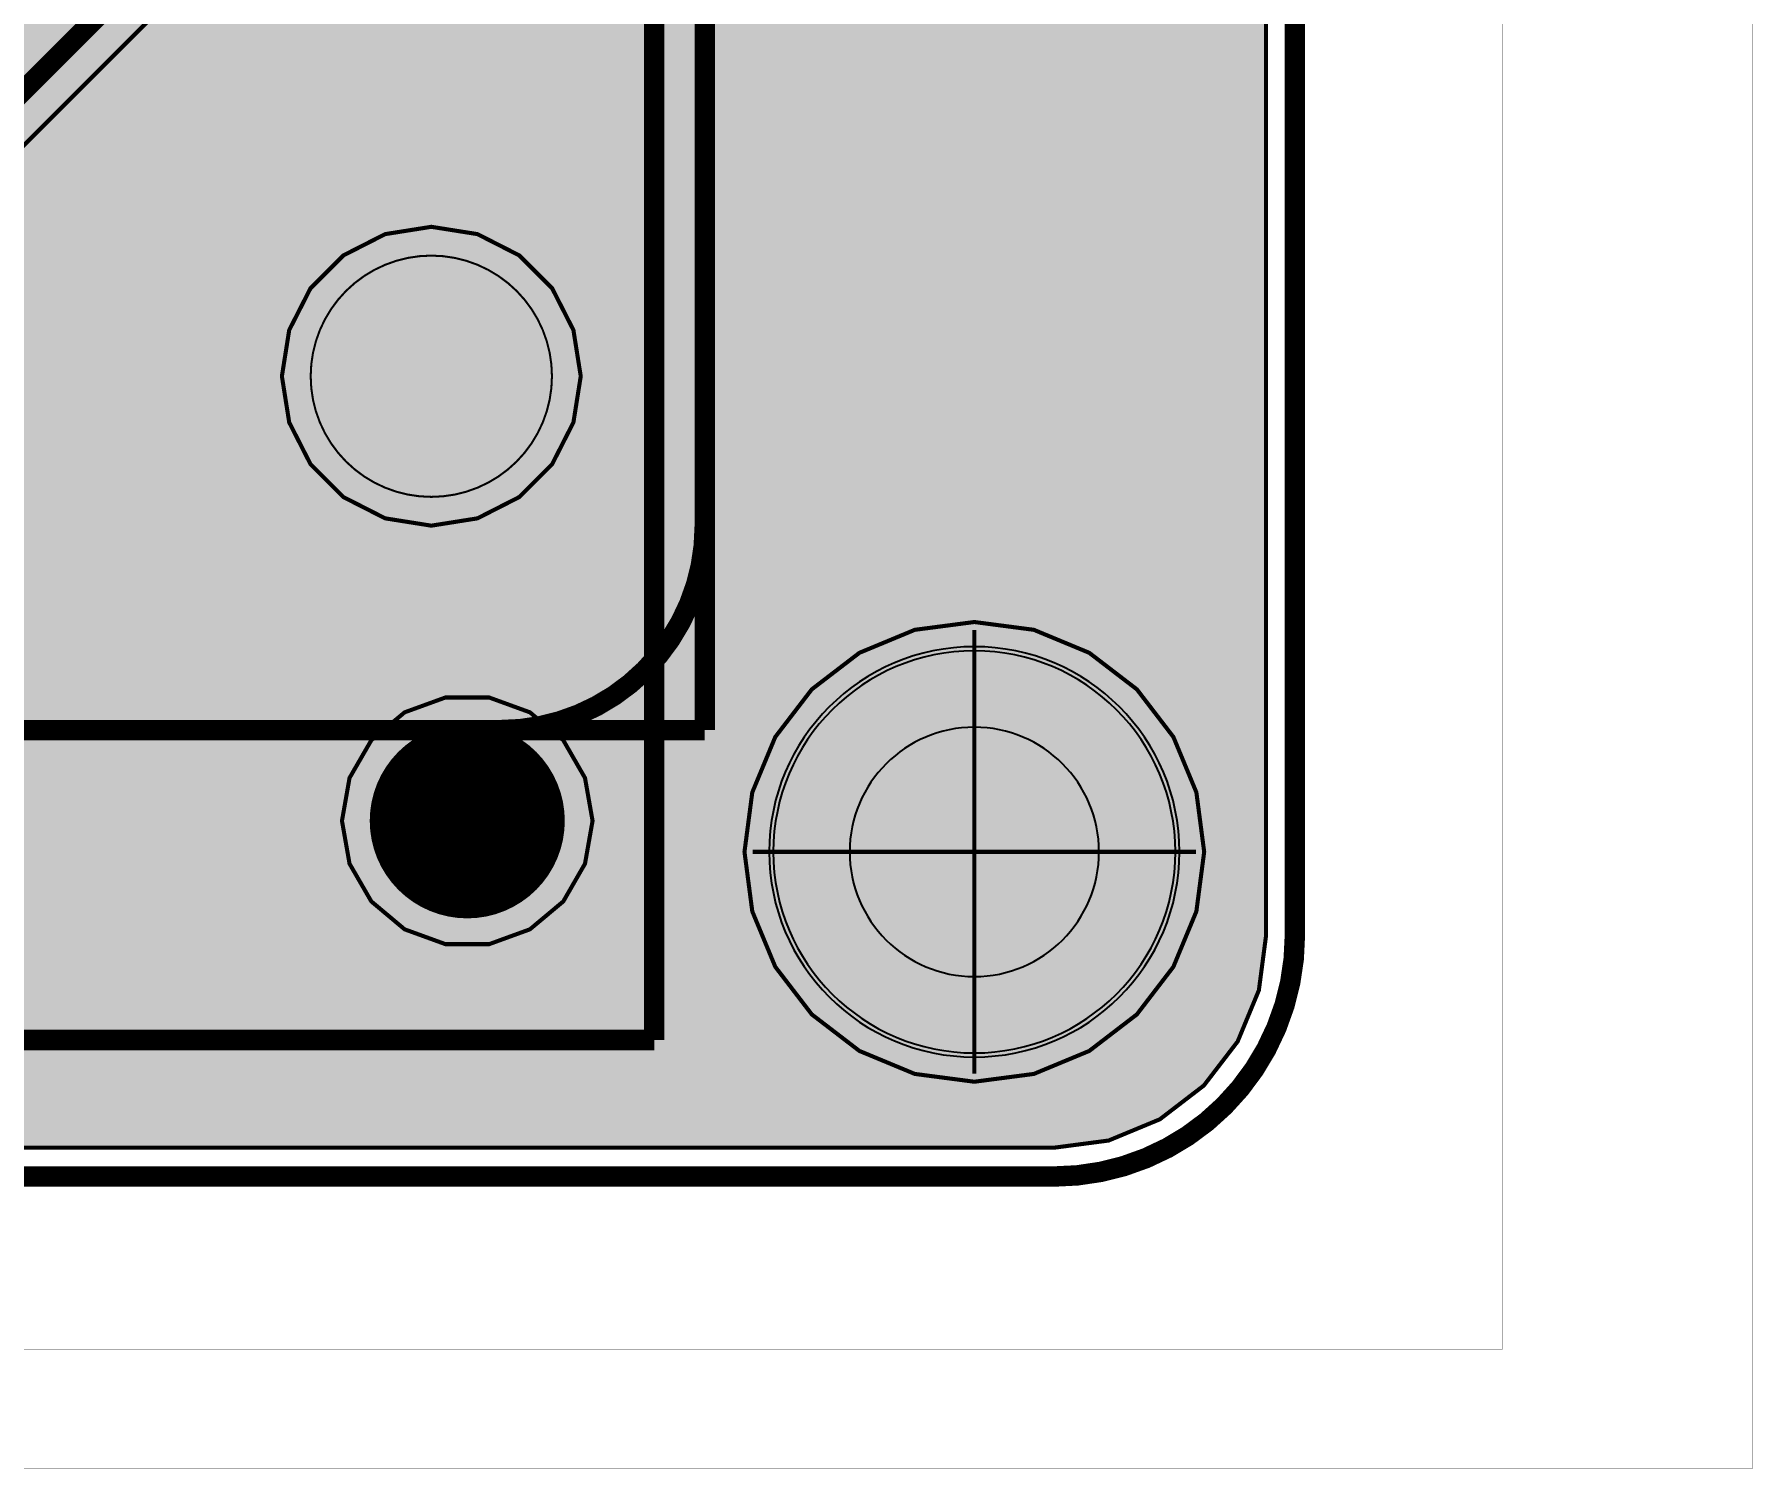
# Model space of a CAD drawing. Header units: millimetres. Extents: x -2 to 105, y -97 to 5.
# Drawn here: x 67.33 to 88.69, y -85.58 to -67.75 of the extents above; entities that cross this region are included whole.
import ezdxf

# ---------------------------------------------------------------- set-up
doc = ezdxf.new("R2010")
doc.units = ezdxf.units.MM
doc.header["$MEASUREMENT"] = 0
for name, color, linetype, true_color in [('Board-Outline-Layer', 7, 'Continuous', 0xff00ff), ('Bottom-Layer', 7, 'Continuous', 0x0000ff), ('Bottom-Paste-Mask-Layer', 7, 'Continuous', 0x800000), ('Bottom-Silkscreen-Layer', 7, 'Continuous', 0x66cc33), ('Bottom-Solder-Mask-Layer', 7, 'Continuous', 0xaa00ff), ('Component-Shape-Layer', 7, 'Continuous', 0x00cccc), ('Document-Layer', 7, 'Continuous', 0xffffff), ('Hole-Layer', 7, 'Continuous', 0x222222), ('Multi-Layer', 7, 'Continuous', 0xc0c0c0), ('Top-Layer', 7, 'Continuous', 0xff0000), ('Top-Paste-Mask-Layer', 7, 'Continuous', 0x808080), ('Top-Silkscreen-Layer', 7, 'Continuous', 0xffcc00), ('Top-Solder-Mask-Layer', 7, 'Continuous', 0x800080)]:
    doc.layers.add(name, color=color, linetype=linetype, true_color=true_color)

msp = doc.modelspace()

# ---------------------------------------------------------------- hatches: boundary and pattern name
at = {"layer": 'Bottom-Layer'}
for points in [[(8.583, -71.73), (8.583, -81.591), (3, -81.591), (2.316, -81.501), (1.679, -81.237), (1.132, -80.817), (0.712, -80.27), (0.448, -79.633), (0.358, -78.949), (0.358, -2.949), (0.448, -2.265), (0.712, -1.628), (1.132, -1.081), (1.679, -0.661), (2.316, -0.397), (3, -0.307), (80, -0.307), (80.684, -0.397), (81.321, -0.661), (81.868, -1.081), (82.288, -1.628), (82.552, -2.265), (82.642, -2.949), (82.642, -78.949), (82.552, -79.633), (82.288, -80.27), (81.868, -80.817), (81.321, -81.237), (80.684, -81.501), (80, -81.591), (24.383, -81.591), (24.383, -71.73), (24.352, -71.657), (24.279, -71.626), (19.355, -71.626), (19.355, -70.781), (19.506, -70.516), (19.523, -70.212), (19.401, -69.932), (19.167, -69.736), (18.87, -69.666), (18.573, -69.736), (18.339, -69.932), (18.217, -70.212), (18.234, -70.516), (18.385, -70.781), (18.385, -71.626), (8.687, -71.626), (8.613, -71.657)], [(57.894, -77.057), (40.137, -77.057), (39.91, -76.604), (39.554, -76.244), (39.104, -76.013), (38.604, -75.934), (37.604, -75.934), (37.054, -76.031), (36.57, -76.31), (36.211, -76.738), (36.02, -77.263), (36.02, -77.821), (36.211, -78.346), (36.57, -78.774), (37.054, -79.053), (37.604, -79.15), (38.604, -79.15), (39.104, -79.07), (39.554, -78.839), (39.91, -78.479), (40.137, -78.027), (58.095, -78.027), (58.28, -77.99), (58.438, -77.885), (74.191, -62.131), (74.296, -61.974), (74.333, -61.788), (74.333, -17.272), (74.296, -17.086), (74.191, -16.929), (73.937, -16.675), (73.78, -16.57), (73.594, -16.533), (68.885, -16.533), (68.699, -16.57), (68.542, -16.675), (67.541, -17.676), (67.247, -17.757), (67.02, -17.96), (66.908, -18.244), (66.935, -18.548), (67.095, -18.808), (67.355, -18.968), (67.659, -18.995), (67.942, -18.883), (68.146, -18.656), (68.227, -18.362), (69.086, -17.503), (73.363, -17.503), (73.363, -61.587)], [(70.404, -71.998), (70.495, -72.572), (70.759, -73.09), (71.17, -73.501), (71.688, -73.765), (72.262, -73.856), (72.836, -73.765), (73.354, -73.501), (73.765, -73.09), (74.029, -72.572), (74.12, -71.998), (74.029, -71.424), (73.765, -70.906), (73.354, -70.495), (72.836, -70.231), (72.262, -70.14), (71.688, -70.231), (71.17, -70.495), (70.759, -70.906), (70.495, -71.424)], [(76.156, -77.912), (76.253, -78.652), (76.539, -79.341), (76.993, -79.933), (77.585, -80.387), (78.274, -80.673), (79.014, -80.77), (79.754, -80.673), (80.443, -80.387), (81.035, -79.933), (81.489, -79.341), (81.775, -78.652), (81.872, -77.912), (81.775, -77.172), (81.489, -76.483), (81.035, -75.891), (80.443, -75.437), (79.754, -75.151), (79.014, -75.054), (78.274, -75.151), (77.585, -75.437), (76.993, -75.891), (76.539, -76.483), (76.253, -77.172)], [(76.514, -77.912, 1), (81.514, -77.912, 1)], [(71.151, -77.526), (71.245, -78.059), (71.516, -78.528), (71.93, -78.875), (72.439, -79.06), (72.98, -79.06), (73.488, -78.875), (73.903, -78.528), (74.173, -78.059), (74.267, -77.526), (74.173, -76.993), (73.903, -76.524), (73.488, -76.177), (72.98, -75.992), (72.439, -75.992), (71.93, -76.177), (71.516, -76.524), (71.245, -76.993)]]:
    msp.add_hatch(color=256, dxfattribs=at).paths.add_polyline_path(points)
at = {"layer": 'Bottom-Paste-Mask-Layer'}
msp.add_hatch(color=256, dxfattribs=at).paths.add_polyline_path([(76.514, -77.912, 1), (81.514, -77.912, 1)])
at = {"layer": 'Bottom-Solder-Mask-Layer'}
msp.add_hatch(color=256, dxfattribs=at).paths.add_polyline_path([(76.463, -77.912, 1), (81.565, -77.912, 1)])
at = {"layer": 'Hole-Layer'}
msp.add_hatch(color=256, dxfattribs=at).paths.add_polyline_path([(77.464, -77.912, 1), (80.564, -77.912, 1)])
at = {"layer": 'Multi-Layer'}
for points in [[(70.762, -71.998, 1), (73.762, -71.998, 1)], [(70.762, -71.998, 1), (73.762, -71.998, 1)], [(76.514, -77.912, 1), (81.514, -77.912, 1)], [(76.514, -77.912, 1), (81.514, -77.912, 1)], [(76.514, -77.912, 1), (81.514, -77.912, 1)], [(71.509, -77.526, 1), (73.909, -77.526, 1)], [(71.509, -77.526, 1), (73.909, -77.526, 1)]]:
    msp.add_hatch(color=256, dxfattribs=at).paths.add_polyline_path(points)
at = {"layer": 'Top-Layer'}
for points in [[(0.358, -78.949), (0.358, -66.487), (0.373, -66.488), (0.387, -66.489), (0.45, -66.489), (0.45, -74.96), (0.497, -75.195), (0.63, -75.393), (1.607, -76.371), (1.287, -77.058), (1.158, -77.804), (1.23, -78.559), (1.498, -79.268), (1.943, -79.882), (2.534, -80.357), (3.228, -80.66), (3.978, -80.77), (4.731, -80.679), (5.433, -80.393), (6.035, -79.933), (6.495, -79.331), (6.781, -78.629), (6.872, -77.876), (6.762, -77.126), (6.459, -76.431), (5.984, -75.841), (5.37, -75.396), (4.661, -75.128), (3.907, -75.056), (3.16, -75.184), (2.473, -75.505), (1.675, -74.707), (1.675, -66.489), (1.737, -66.489), (1.913, -66.443), (2.044, -66.317), (2.095, -66.143), (6.18, -66.143), (6.232, -66.317), (6.362, -66.443), (6.538, -66.489), (7.538, -66.489), (7.713, -66.443), (7.844, -66.317), (7.896, -66.143), (9.88, -66.143), (9.932, -66.317), (10.062, -66.443), (10.238, -66.489), (11.238, -66.489), (11.417, -66.441), (11.548, -66.31), (11.596, -66.131), (11.596, -65.923), (12.145, -65.374), (12.278, -65.175), (12.325, -64.941), (12.325, -63.339), (12.387, -63.339), (12.567, -63.291), (12.698, -63.16), (12.746, -62.981), (12.746, -61.081), (12.698, -60.902), (12.567, -60.77), (12.387, -60.722), (12.325, -60.722), (12.325, -57.369), (12.387, -57.369), (12.567, -57.321), (12.698, -57.19), (12.746, -57.011), (12.746, -55.111), (12.698, -54.932), (12.567, -54.8), (12.387, -54.752), (11.037, -54.752), (10.866, -54.796), (10.736, -54.917), (10.736, -49.051), (10.926, -48.796), (10.974, -48.481), (10.871, -48.181), (10.639, -47.963), (10.333, -47.877), (10.022, -47.944), (10.022, -40.021), (9.985, -39.835), (9.88, -39.678), (8.074, -37.872), (7.917, -37.767), (7.731, -37.73), (3.84, -37.73), (3.566, -37.323), (3.158, -37.052), (2.677, -36.957), (2.196, -37.053), (1.789, -37.326), (1.516, -37.734), (1.421, -38.215), (1.516, -38.696), (1.789, -39.104), (2.196, -39.377), (2.677, -39.473), (3.158, -39.379), (3.566, -39.107), (3.84, -38.7), (7.53, -38.7), (8.498, -39.668), (8.161, -39.803), (7.947, -40.095), (7.918, -40.456), (8.083, -40.779), (8.083, -43.046), (8.04, -42.879), (7.942, -42.738), (5.596, -40.392), (5.439, -40.287), (5.253, -40.25), (3.831, -40.25), (3.55, -39.848), (3.137, -39.583), (2.655, -39.497), (2.176, -39.602), (1.773, -39.882), (1.508, -40.294), (1.421, -40.777), (1.525, -41.256), (1.804, -41.659), (2.216, -41.925), (2.699, -42.013), (3.178, -41.91), (3.582, -41.632), (3.848, -41.22), (5.052, -41.22), (7.114, -43.282), (7.114, -53.08), (4.338, -55.856), (1.984, -55.856), (1.964, -55.799), (1.935, -55.746), (1.98, -55.65), (1.996, -55.545), (1.996, -54.929), (2.137, -54.929), (2.317, -54.881), (2.448, -54.749), (2.496, -54.57), (2.496, -53.593), (3.112, -52.977), (3.245, -52.778), (3.291, -52.544), (3.291, -49.474), (3.652, -49.173), (3.877, -48.759), (3.934, -48.292), (3.816, -47.837), (3.539, -47.457), (3.141, -47.205), (2.679, -47.117), (2.217, -47.205), (1.819, -47.457), (1.542, -47.837), (1.424, -48.292), (1.481, -48.759), (1.706, -49.173), (2.067, -49.474), (2.067, -52.29), (1.315, -53.042), (0.358, -53.042), (0.358, -2.949), (0.448, -2.265), (0.712, -1.628), (1.132, -1.081), (1.679, -0.661), (2.316, -0.397), (3, -0.307), (80, -0.307), (80.684, -0.397), (81.321, -0.661), (81.868, -1.081), (82.288, -1.628), (82.552, -2.265), (82.642, -2.949), (82.642, -78.949), (82.552, -79.633), (82.288, -80.27), (81.868, -80.817), (81.321, -81.237), (80.684, -81.501), (80, -81.591), (24.383, -81.591), (24.383, -72.367), (26.365, -72.367), (26.551, -72.33), (26.708, -72.225), (26.962, -71.971), (27.067, -71.814), (27.104, -71.628), (27.104, -64.567), (27.067, -64.381), (26.962, -64.224), (26.302, -63.563), (26.145, -63.458), (25.959, -63.421), (23.673, -63.421), (23.487, -63.458), (23.33, -63.563), (22.249, -64.644), (22.144, -64.801), (22.107, -64.987), (22.107, -65.529), (21.887, -65.529), (21.708, -65.577), (21.577, -65.708), (21.529, -65.887), (21.529, -67.237), (21.577, -67.416), (21.708, -67.547), (21.887, -67.595), (23.297, -67.595), (23.464, -67.554), (23.592, -67.44), (23.721, -67.554), (23.887, -67.595), (25.297, -67.595), (25.476, -67.547), (25.607, -67.416), (25.655, -67.237), (25.655, -65.887), (25.607, -65.708), (25.476, -65.577), (25.297, -65.529), (23.887, -65.529), (23.721, -65.57), (23.592, -65.684), (23.464, -65.57), (23.297, -65.529), (23.077, -65.529), (23.077, -65.188), (23.874, -64.392), (25.758, -64.392), (26.134, -64.768), (26.134, -71.397), (22.976, -71.397), (22.976, -71.253), (23.196, -71.253), (23.362, -71.212), (23.491, -71.098), (23.619, -71.212), (23.786, -71.253), (25.196, -71.253), (25.375, -71.205), (25.506, -71.074), (25.554, -70.895), (25.554, -69.545), (25.506, -69.366), (25.375, -69.235), (25.196, -69.187), (23.786, -69.187), (23.619, -69.228), (23.491, -69.342), (23.362, -69.228), (23.196, -69.187), (21.786, -69.187), (21.607, -69.235), (21.476, -69.366), (21.428, -69.545), (21.428, -70.099), (20.852, -70.099), (20.587, -69.948), (20.282, -69.932), (20.003, -70.053), (19.807, -70.287), (19.737, -70.584), (19.807, -70.881), (20.003, -71.115), (20.282, -71.237), (20.587, -71.22), (20.852, -71.069), (21.473, -71.069), (21.604, -71.204), (21.786, -71.253), (22.006, -71.253), (22.006, -71.626), (14.098, -71.626), (14.102, -71.589), (14.103, -71.552), (14.103, -71.362), (14.184, -71.362), (14.364, -71.314), (14.495, -71.183), (14.543, -71.004), (14.543, -69.811), (14.694, -69.66), (14.694, -71.004), (14.742, -71.183), (14.873, -71.314), (15.052, -71.362), (16.184, -71.362), (16.364, -71.314), (16.495, -71.183), (16.543, -71.004), (16.543, -69.627), (16.495, -69.448), (16.364, -69.317), (16.184, -69.269), (15.085, -69.269), (17.869, -66.485), (17.974, -66.327), (18.011, -66.142), (18.011, -52.987), (18.162, -52.722), (18.179, -52.418), (18.057, -52.138), (17.823, -51.942), (17.526, -51.872), (17.229, -51.942), (16.995, -52.138), (16.873, -52.418), (16.89, -52.722), (17.041, -52.987), (17.041, -54.978), (16.883, -54.714), (16.624, -54.55), (16.319, -54.52), (16.033, -54.63), (15.827, -54.858), (15.746, -55.154), (13.322, -57.577), (13.217, -57.734), (13.18, -57.92), (13.18, -66.449), (10.462, -69.167), (9.476, -69.167), (9.297, -69.215), (9.166, -69.346), (9.118, -69.525), (9.118, -70.902), (9.166, -71.081), (9.297, -71.212), (9.476, -71.26), (9.573, -71.26), (9.573, -71.626), (8.687, -71.626), (8.613, -71.657), (8.583, -71.73), (8.583, -81.591), (3, -81.591), (2.316, -81.501), (1.679, -81.237), (1.132, -80.817), (0.712, -80.27), (0.448, -79.633)], [(70.404, -71.998), (70.495, -72.572), (70.759, -73.09), (71.17, -73.501), (71.688, -73.765), (72.262, -73.856), (72.836, -73.765), (73.354, -73.501), (73.765, -73.09), (74.029, -72.572), (74.12, -71.998), (74.029, -71.424), (73.765, -70.906), (73.354, -70.495), (72.836, -70.231), (72.262, -70.14), (71.688, -70.231), (71.17, -70.495), (70.759, -70.906), (70.495, -71.424)], [(76.156, -77.912), (76.253, -78.652), (76.539, -79.341), (76.993, -79.933), (77.585, -80.387), (78.274, -80.673), (79.014, -80.77), (79.754, -80.673), (80.443, -80.387), (81.035, -79.933), (81.489, -79.341), (81.775, -78.652), (81.872, -77.912), (81.775, -77.172), (81.489, -76.483), (81.035, -75.891), (80.443, -75.437), (79.754, -75.151), (79.014, -75.054), (78.274, -75.151), (77.585, -75.437), (76.993, -75.891), (76.539, -76.483), (76.253, -77.172)], [(76.514, -77.912, 1), (81.514, -77.912, 1)], [(71.151, -77.526), (71.245, -78.059), (71.516, -78.528), (71.93, -78.875), (72.439, -79.06), (72.98, -79.06), (73.488, -78.875), (73.903, -78.528), (74.173, -78.059), (74.267, -77.526), (74.173, -76.993), (73.903, -76.524), (73.488, -76.177), (72.98, -75.992), (72.439, -75.992), (71.93, -76.177), (71.516, -76.524), (71.245, -76.993)]]:
    msp.add_hatch(color=256, dxfattribs=at).paths.add_polyline_path(points)
at = {"layer": 'Top-Paste-Mask-Layer'}
msp.add_hatch(color=256, dxfattribs=at).paths.add_polyline_path([(76.514, -77.912, 1), (81.514, -77.912, 1)])
at = {"layer": 'Top-Solder-Mask-Layer'}
msp.add_hatch(color=256, dxfattribs=at).paths.add_polyline_path([(76.463, -77.912, 1), (81.565, -77.912, 1)])

# ---------------------------------------------------------------- linework, layer by layer
at = {"layer": 'Board-Outline-Layer', "const_width": 0.254}
msp.add_lwpolyline([(0, -78.949), (0, -2.949, -0.414), (3, 0.051), (80, 0.051, -0.414), (83, -2.949), (83, -78.949, -0.414), (80, -81.949), (3, -81.949, -0.414)], format="xyb", close=True, dxfattribs=at)
at = {"layer": 'Bottom-Layer'}
for points, const_width in [([(-2.346, -85.578), (-2.346, 1.173), (88.689, 1.173), (88.689, -85.578)], 0.00508), ([(70.404, -71.998), (70.495, -72.572), (70.759, -73.09), (71.17, -73.501), (71.688, -73.765), (72.262, -73.856), (72.836, -73.765), (73.354, -73.501), (73.765, -73.09), (74.029, -72.572), (74.12, -71.998), (74.029, -71.424), (73.765, -70.906), (73.354, -70.495), (72.836, -70.231), (72.262, -70.14), (71.688, -70.231), (71.17, -70.495), (70.759, -70.906), (70.495, -71.424)], 0.0508), ([(76.156, -77.912), (76.253, -78.652), (76.539, -79.341), (76.993, -79.933), (77.585, -80.387), (78.274, -80.673), (79.014, -80.77), (79.754, -80.673), (80.443, -80.387), (81.035, -79.933), (81.489, -79.341), (81.775, -78.652), (81.872, -77.912), (81.775, -77.172), (81.489, -76.483), (81.035, -75.891), (80.443, -75.437), (79.754, -75.151), (79.014, -75.054), (78.274, -75.151), (77.585, -75.437), (76.993, -75.891), (76.539, -76.483), (76.253, -77.172)], 0.0508), ([(71.151, -77.526), (71.245, -78.059), (71.516, -78.528), (71.93, -78.875), (72.439, -79.06), (72.98, -79.06), (73.488, -78.875), (73.903, -78.528), (74.173, -78.059), (74.267, -77.526), (74.173, -76.993), (73.903, -76.524), (73.488, -76.177), (72.98, -75.992), (72.439, -75.992), (71.93, -76.177), (71.516, -76.524), (71.245, -76.993)], 0.0508)]:
    msp.add_lwpolyline(points, close=True, dxfattribs=dict(at, const_width=const_width))
for points, const_width in [([(3, -0.307), (80, -0.307), (80.684, -0.397), (81.321, -0.661), (81.868, -1.081), (82.288, -1.628), (82.552, -2.265), (82.642, -2.949), (82.642, -78.949), (82.552, -79.633), (82.288, -80.27), (81.868, -80.817), (81.321, -81.237), (80.684, -81.501), (80, -81.591), (24.383, -81.591)], 0.0508), ([(40.137, -78.027), (58.095, -78.027), (58.28, -77.99), (58.438, -77.885), (74.191, -62.131), (74.296, -61.974), (74.333, -61.788), (74.333, -17.272)], 0.0508), ([(73.848, -61.788), (58.095, -77.542)], 0.254), ([(79.014, -77.912), (79.014, -75.155)], 0.0508), ([(79.014, -77.912), (76.258, -77.912)], 0.0508), ([(79.014, -77.912), (81.771, -77.912)], 0.0508), ([(79.014, -77.912), (79.014, -80.668)], 0.0508)]:
    msp.add_lwpolyline(points, dxfattribs=dict(at, const_width=const_width))
msp.add_lwpolyline([(76.514, -77.912, 1), (81.514, -77.912), (81.514, -77.912, 1), (76.514, -77.912)], format="xyb", dxfattribs=at)
at = {"layer": 'Bottom-Paste-Mask-Layer'}
msp.add_lwpolyline([(76.514, -77.912, 1), (81.514, -77.912), (81.514, -77.912, 1), (76.514, -77.912)], format="xyb", dxfattribs=at)
at = {"layer": 'Bottom-Silkscreen-Layer', "const_width": 0.254}
for points in [[(75.034, -3.201), (75.034, -80.251)], [(75.034, -3.201), (75.034, -80.251)], [(75.033, -80.251), (54.384, -80.251)], [(75.033, -80.251), (54.384, -80.251)]]:
    msp.add_lwpolyline(points, dxfattribs=at)
at = {"layer": 'Bottom-Solder-Mask-Layer'}
msp.add_lwpolyline([(76.463, -77.912, 1), (81.565, -77.912, 1)], format="xyb", close=True, dxfattribs=at)
at = {"layer": 'Component-Shape-Layer', "const_width": 0.0508}
msp.add_lwpolyline([(75.059, -3.226), (75.059, -80.226), (54.359, -80.226), (54.359, -3.226)], close=True, dxfattribs=at)
msp.add_lwpolyline([(75.059, -3.226), (75.059, -80.226), (54.359, -80.226), (54.359, -3.226)], close=True, dxfattribs=at)
at = {"layer": 'Document-Layer', "const_width": 1.2}
msp.add_lwpolyline([(72.109, -77.516, 1), (73.309, -77.516, 1)], format="xyb", close=True, dxfattribs=at)
msp.add_lwpolyline([(72.109, -77.516, 1), (73.309, -77.516, 1)], format="xyb", close=True, dxfattribs=at)
at = {"layer": 'Hole-Layer'}
msp.add_lwpolyline([(77.464, -77.912, 1), (80.564, -77.912), (80.564, -77.912, 1), (77.464, -77.912)], format="xyb", dxfattribs=at)
at = {"layer": 'Multi-Layer', "const_width": 0.0254}
for points in [[(70.762, -71.998, 1), (73.762, -71.998, 1)], [(70.762, -71.998, 1), (73.762, -71.998, 1)], [(71.509, -77.526, 1), (73.909, -77.526, 1)], [(71.509, -77.526, 1), (73.909, -77.526, 1)]]:
    msp.add_lwpolyline(points, format="xyb", close=True, dxfattribs=at)
at = {"layer": 'Multi-Layer'}
msp.add_lwpolyline([(76.514, -77.912, 1), (81.514, -77.912), (81.514, -77.912, 1), (76.514, -77.912)], format="xyb", dxfattribs=at)
msp.add_lwpolyline([(76.514, -77.912, 1), (81.514, -77.912), (81.514, -77.912, 1), (76.514, -77.912)], format="xyb", dxfattribs=at)
msp.add_lwpolyline([(76.514, -77.912, 1), (81.514, -77.912), (81.514, -77.912, 1), (76.514, -77.912)], format="xyb", dxfattribs=at)
at = {"layer": 'Top-Layer'}
for points, const_width in [([(0, -84.099), (0, 0.102), (85.578, 0.102), (85.578, -84.099)], 0.00508), ([(70.404, -71.998), (70.495, -72.572), (70.759, -73.09), (71.17, -73.501), (71.688, -73.765), (72.262, -73.856), (72.836, -73.765), (73.354, -73.501), (73.765, -73.09), (74.029, -72.572), (74.12, -71.998), (74.029, -71.424), (73.765, -70.906), (73.354, -70.495), (72.836, -70.231), (72.262, -70.14), (71.688, -70.231), (71.17, -70.495), (70.759, -70.906), (70.495, -71.424)], 0.0508), ([(76.156, -77.912), (76.253, -78.652), (76.539, -79.341), (76.993, -79.933), (77.585, -80.387), (78.274, -80.673), (79.014, -80.77), (79.754, -80.673), (80.443, -80.387), (81.035, -79.933), (81.489, -79.341), (81.775, -78.652), (81.872, -77.912), (81.775, -77.172), (81.489, -76.483), (81.035, -75.891), (80.443, -75.437), (79.754, -75.151), (79.014, -75.054), (78.274, -75.151), (77.585, -75.437), (76.993, -75.891), (76.539, -76.483), (76.253, -77.172)], 0.0508), ([(71.151, -77.526), (71.245, -78.059), (71.516, -78.528), (71.93, -78.875), (72.439, -79.06), (72.98, -79.06), (73.488, -78.875), (73.903, -78.528), (74.173, -78.059), (74.267, -77.526), (74.173, -76.993), (73.903, -76.524), (73.488, -76.177), (72.98, -75.992), (72.439, -75.992), (71.93, -76.177), (71.516, -76.524), (71.245, -76.993)], 0.0508)]:
    msp.add_lwpolyline(points, close=True, dxfattribs=dict(at, const_width=const_width))
at = {"layer": 'Top-Layer', "const_width": 0.0508}
msp.add_lwpolyline([(3, -0.307), (80, -0.307), (80.684, -0.397), (81.321, -0.661), (81.868, -1.081), (82.288, -1.628), (82.552, -2.265), (82.642, -2.949), (82.642, -78.949), (82.552, -79.633), (82.288, -80.27), (81.868, -80.817), (81.321, -81.237), (80.684, -81.501), (80, -81.591), (24.383, -81.591)], dxfattribs=at)
at = {"layer": 'Top-Layer'}
msp.add_lwpolyline([(76.514, -77.912, 1), (81.514, -77.912), (81.514, -77.912, 1), (76.514, -77.912)], format="xyb", dxfattribs=at)
at = {"layer": 'Top-Paste-Mask-Layer'}
msp.add_lwpolyline([(76.514, -77.912, 1), (81.514, -77.912), (81.514, -77.912, 1), (76.514, -77.912)], format="xyb", dxfattribs=at)
at = {"layer": 'Top-Silkscreen-Layer', "const_width": 0.254}
for points in [[(75.662, -76.398), (75.662, -48.798)], [(75.662, -76.398), (75.662, -48.798)], [(49.062, -76.398), (75.662, -76.398)], [(49.062, -76.398), (75.662, -76.398)]]:
    msp.add_lwpolyline(points, dxfattribs=at)
msp.add_lwpolyline([(75.662, -73.858, -0.414), (73.122, -76.398)], format="xyb", dxfattribs=at)
msp.add_lwpolyline([(75.662, -73.858, -0.414), (73.122, -76.398)], format="xyb", dxfattribs=at)
at = {"layer": 'Top-Solder-Mask-Layer'}
msp.add_lwpolyline([(76.463, -77.912, 1), (81.565, -77.912, 1)], format="xyb", close=True, dxfattribs=at)

doc.saveas('drawing.dxf')
